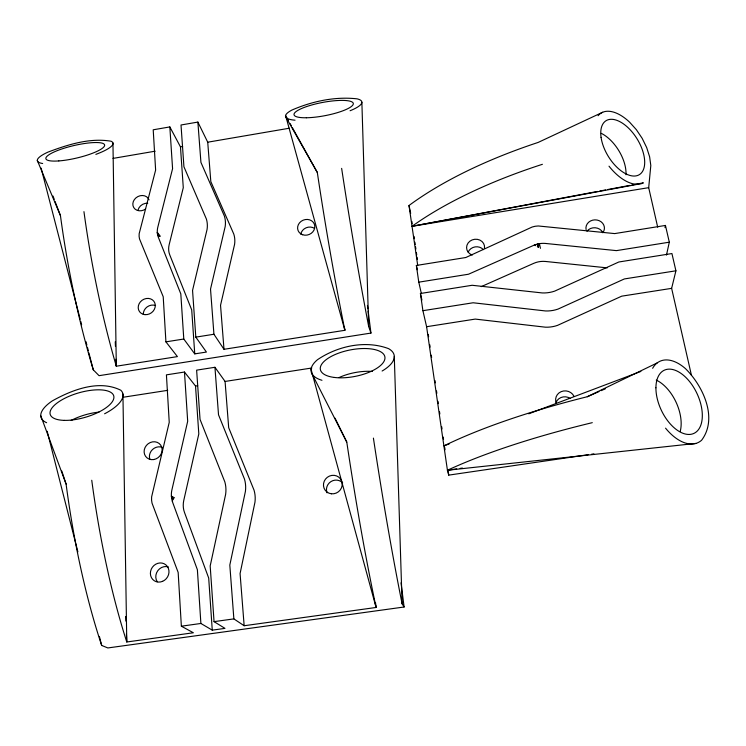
<?xml version="1.0" encoding="UTF-8"?>
<svg xmlns="http://www.w3.org/2000/svg" width="746" height="746" viewBox="0 0 746 746"><rect width="100%" height="100%" fill="white"/><g stroke="black" fill="none" stroke-linecap="round" stroke-linejoin="round"><path stroke-width="1.12" d="M657.702 227.204L648.694 187.666L650.81 165.519L649.626 156.809L646.67 147.54L642.147 138.299L636.347 129.673L629.643 122.223A40.788 21.681 58.3 0 0 598.115 115.733M174.545 497.89L171.394 496.099L171.617 498.16C174.778 499.923 173.249 499.801 171.394 496.099A23.135 21.308 -46.1 0 1 171.916 489.833L187.684 421.276L184.476 372.04L166.423 374.856L169.239 422.339L151.624 496.883L151.559 500.044L152.025 503.121L178.163 572.443L181.362 626.192L193.363 632.767L126.773 641.989A278.873 68.846 82.4 0 1 91.749 480.265M540.44 248.343L539.405 243.672L538.388 247.15L537.661 246.208L537.381 246.609L538.388 247.15L538.379 243.858L539.405 243.672A22.305 20.151 -2.2 0 1 545.652 243.466L616.438 250.628L669.311 242.189L665.451 225.441L614.704 233.591L538.258 225.973L535.134 226.271L532.112 227.036L465.793 257.519L416.361 265.464L418.776 282.165L421.303 293.337M344.596 327.998L344.866 330.301L223.996 349.296L220.536 305.291L234.598 244.278A28.189 24.73 -27.9 0 0 233.806 234.123L210.82 181.576L207.724 142.197L197.876 122.083L181.017 124.992L183.926 166.74L206.418 219.1A29.038 25.224 -28.7 0 1 207.052 229.516L192.552 290.38L195.806 337.127L206.418 352.056L194.753 353.884L183.786 339.029L180.812 293.896L158.133 236.743A20.972 18.221 -28.8 0 1 157.509 234.225L157.313 232.491A20.972 18.221 -28.8 0 1 157.816 227.166L172.578 168.671L169.836 126.923L153.21 129.795L155.625 170.06L139.166 233.684L139.101 236.361L139.521 238.944L163.215 296.74L165.92 341.855L177.417 356.607L116.311 366.211A259.533 59.363 79.9 0 1 83.953 211.64M157.509 234.225L159.467 236.557L157.313 232.491L160.325 236.296M664.994 227.642L665.451 225.441M666.467 255.095L669.311 242.189M691.439 375.285L671.633 288.357L675.913 270.807L671.932 253.556L618.844 261.986L554.67 291.126A30.903 27.938 -2.1 0 1 542.23 292.936L472.134 285.28L420.418 293.495L422.907 310.69L426.6 326.711L447.432 470.25L448.728 475.127L588.128 454.706M538.025 246.674L537.521 246.404M538.37 245.136L539.405 243.672M375.536 602.843L376.087 607.468L244.156 625.735L240.081 573.59L254.973 502.142A30.968 28.814 -46 0 0 254.041 490.159L228.686 427.682L225.078 381.448L214.941 367.284L196.627 370.147L200.04 419.392L224.872 481.981A32.031 29.504 -46 0 1 225.637 494.328L210.185 565.953L214.046 621.642L224.984 628.384L212.265 630.146L200.888 623.47L197.382 569.711L172.317 501.443L172.69 500.743M449.344 443.842L443.898 445.894A300.61 72.493 -10.2 0 1 587.279 396.732L657.198 362.92M602.637 112.273L538.174 142.421A279.657 110.697 -12.5 0 0 409.004 205.504L417.704 265.399M481.245 286.632L533.688 263.357A21.606 19.638 -1.6 0 1 545.513 261.464L607.225 267.87M587.279 396.732L598.973 391.594M601.099 390.662L605.36 388.797M418.776 282.165L468.497 274.23L534.397 245.033A22.305 20.151 -2.2 0 1 537.362 244.091L538.379 243.858M528.774 413.806L640.861 371.433M157.331 233.684L158.6 235.512M597.555 191.442L412.025 226.308A281.466 107.629 -12.3 0 1 542.398 164.306M599.849 191.013L605.575 189.941M607.859 189.512L629.624 185.418M631.909 184.989L643.36 182.835A40.788 21.681 58.3 0 1 609.006 166.181M637.681 184.29L412.025 226.308L648.694 187.666M113.01 158.404L155.187 151.186M169.836 126.923L180.467 146.859L182.639 146.486M207.724 142.197L289.299 128.228M165.92 341.855L183.786 339.029M195.806 337.127L213.934 334.255L223.996 349.296M422.907 310.69L473.113 302.773L545.559 310.961A31.09 28.255 -1.2 0 0 558.055 309.077L624.365 278.939L675.913 270.807M368.179 311.157L370.958 333.08L99.05 375.676L93.278 369.829L88.905 352.933M426.6 326.711L475.239 319.092L545.419 327.186A30.11 27.509 -0.7 0 0 557.523 325.377L621.726 296.162L671.633 288.357M123.146 397.245L167.729 390.335M184.476 372.04L195.527 386.027L197.671 385.691M225.078 381.448L311.819 368.002M592.287 422.665A302.745 68.296 -10 0 0 447.432 470.25L456.655 468.898M460.114 468.385L462.417 468.05M591.587 454.202L593.891 453.866M181.362 626.192L200.888 623.47M214.046 621.642L233.862 618.891L244.156 625.735M401.04 582.794L404.099 607.002L107.853 647.948L101.689 645.458L99.395 636.441M447.432 470.25L695.813 443.441M536.327 244.585L538.351 244.399M534.397 245.033L535.386 245.658M171.589 497.312L172.755 498.654M373.41 438.107A283.191 18.902 81.4 0 0 402.113 603.859L404.099 607.002M286.203 117.663L317.311 172.457A262.918 20.207 80.7 0 0 344.866 330.301L285.587 115.481L288.422 120.563M290.119 123.612L291.248 125.654M292.385 127.687L317.311 172.457M171.394 496.099L172.326 497.899M311.94 373.737L346.778 442.089A282.781 23.676 81.5 0 0 376.087 607.468L311.063 369.298M335.047 418.17L346.778 442.089M37.3 160.446L60.445 215.594A259.198 63.251 79.8 0 0 93.278 369.829M157.313 232.491L158.189 234.617M52.994 196.03L54.234 199.285M55.064 201.457L60.445 215.594M40.741 415.662L66.096 484.107A278.482 73.332 82.5 0 0 101.689 645.458M341.64 168.372A263.273 16.076 80.8 0 0 368.692 326.552L370.958 333.08M537.362 244.091L537.931 245.798M61.787 471.006L66.096 484.107M41.123 168.13L80.167 319.129M80.745 321.377L81.622 324.762M85.995 341.659L86.862 345.044M87.45 347.3L88.317 350.676M47.184 431.263L77.882 551.891M420.418 293.495L421.919 300.079M416.361 265.464L417.322 269.754M409.004 205.504L410.682 213.347M411.857 221.422L412.193 223.725M414.039 236.407L414.375 238.72M414.879 242.18L415.214 244.483M415.55 246.786L415.886 249.099M416.389 252.558L416.716 254.862M417.051 257.165L417.387 259.477M428.288 334.432L428.624 336.744M429.789 344.811L430.125 347.123M431.3 355.199L431.636 357.502M434.993 380.563L435.319 382.875M436.494 390.941L436.83 393.254M438.005 401.32L438.34 403.633M439.515 411.699L439.851 414.011M441.688 426.693L442.024 428.997M443.199 437.072L443.534 439.375M444.709 447.451L445.045 449.763M448.225 471.668L448.728 475.127M367.442 305.394L367.881 308.853M197.876 122.083L200.926 162.367L224.406 216.116A29.047 25.308 -27.7 0 1 225.189 226.523L210.521 289.103L213.934 334.255M214.941 367.284L218.522 414.804L244.483 479.072A32.003 29.644 -45.1 0 1 245.415 491.409L229.815 565.076L233.862 618.891M180.467 146.859L183.283 187.675L169.137 244.781A20.356 17.801 -29 0 0 169.771 254.918L191.713 309.907L194.753 353.884M195.527 386.027L198.809 433.93L183.749 500.519A22.389 20.711 -47 0 0 184.495 512.474L208.694 578.047L212.265 630.146M115.248 341.808L115.453 346.461M116.003 359.236L116.311 366.211L112.954 142.952M125.682 616.457L125.878 621.101M126.428 633.867L126.773 641.989L122.931 393.991M394.289 356.411L402.113 603.859M361.875 102.351L368.692 326.552M382.12 371.023A42.308 17.317 -11.2 0 0 388.535 348.624C365.307 339.906 337.705 346.041 317.554 359.656A42.308 17.317 -11.2 0 0 321.964 380.292M104.599 413.778A42.606 16.291 -16.3 0 0 120.805 390.242C98.938 379.35 72.203 389.794 52.304 400.891A42.606 16.291 -16.3 0 0 46.625 422.712M149.825 459.2A9.297 8.43 -43.6 0 1 152.501 449.54A9.297 8.43 -43.6 0 1 162.302 447.413M157.266 581.777A9.717 8.905 -55 0 1 157.854 570.615A9.717 8.905 -55 0 1 168.344 566.941M338.973 377.597A32.6 13.904 -11.2 0 1 372.394 371.443M327.056 492.845A9.4 9.008 -37.4 0 1 342.647 482.904M71.187 420.427A32.833 13.083 -16.6 0 1 98.966 412.118M172.307 501.172A23.135 21.308 -46.1 0 1 171.617 498.16M95.861 154.375A38.839 8.234 -13.2 0 0 111.061 141.227C89.744 137.6 67.849 144.649 48.024 152.091A38.839 8.234 -13.2 0 0 42.662 163.505M350.079 110.744A38.848 8.654 -10.8 0 0 357.045 98.836C334.954 96.374 312.173 101.269 291.9 110.063A38.848 8.654 -10.8 0 0 295.034 120.19M300.778 234.179A8.626 7.674 -21.3 0 1 314.542 228.416M143.325 314.439A8.747 7.721 -33.9 0 1 155.578 305.552M145.638 208.992A8.588 7.348 -29.4 0 1 133.786 207.621A8.588 7.348 -29.4 0 1 137.889 196.571A8.588 7.348 -29.4 0 1 149.032 199.853M138.019 210.167A8.486 7.283 -29.5 0 1 147.755 203.22M586.076 229.535A9.25 8.225 0.6 0 1 597.126 220.051A9.25 8.225 0.6 0 1 602.805 232.761M586.962 231.213A9.129 8.131 0.8 0 1 602.712 232.379M472.265 255.039A9.017 8.131 -8.1 0 1 466.949 245.275A9.017 8.131 -8.1 0 1 477.365 239.335A9.017 8.131 -8.1 0 1 484.518 248.045M468.171 252.073A8.896 8.047 -8 0 1 483.371 249.63M656.266 380.096A34.353 19.825 65 0 1 680.24 431.291M556.003 402.495A9.502 8.924 7.4 0 1 570.336 398.476M556.497 403.567A9.633 9.036 6.9 0 1 561.178 391.65A9.633 9.036 6.9 0 1 573.944 396.201M601.295 133.347A31.248 16.99 58.3 0 1 625.987 174.732M665.553 428.157A44.909 25.364 64.8 0 0 701.632 440.205C718.286 418.058 702.816 385.654 685.415 368.589A44.909 25.364 64.8 0 0 652.629 368.3M162.609 581.33A9.847 9.008 -54.6 0 0 165.873 564.862A9.847 9.008 -54.6 0 0 150.58 571.371A9.847 9.008 -54.6 0 0 162.609 581.33M64.333 420.371A33.094 12.654 -16.3 0 0 113.858 398.019A33.094 12.654 -16.3 0 0 67.662 396.909A33.094 12.654 -16.3 0 0 64.333 420.371M153.629 459.564A9.428 8.532 -43.3 0 0 160.67 445.082A9.428 8.532 -43.3 0 0 145.078 447.479A9.428 8.532 -43.3 0 0 153.629 459.564M334.376 377.448A32.861 13.447 -11.2 0 0 384.871 358.957A32.861 13.447 -11.2 0 0 338.6 353.156A32.861 13.447 -11.2 0 0 334.376 377.448M331.42 493.787A9.53 9.12 -36.9 0 0 341.584 480.853A9.53 9.12 -36.9 0 0 325.517 479.081A9.53 9.12 -36.9 0 0 331.42 493.787M306.364 117.765A30.176 6.723 -10.8 0 0 353.184 104.393A30.176 6.723 -10.8 0 0 311.436 105.065A30.176 6.723 -10.8 0 0 306.364 117.765M302.671 234.757A8.738 7.758 -21.3 0 0 314.775 225.889A8.738 7.758 -21.3 0 0 301.16 221.31A8.738 7.758 -21.3 0 0 302.671 234.757M58.841 160.922A30.176 6.397 -13.2 0 0 104.571 145.712A30.176 6.397 -13.2 0 0 62.254 148.827A30.176 6.397 -13.2 0 0 58.841 160.922M144.976 314.644A8.859 7.796 -33.8 0 0 154.87 303.109A8.859 7.796 -33.8 0 0 140.388 301.85A8.859 7.796 -33.8 0 0 144.976 314.644M601.08 137.413A31.686 16.841 58.3 0 0 636.814 175.72A31.686 16.841 58.3 0 0 630.267 129.888A31.686 16.841 58.3 0 0 601.08 137.413M655.92 387.808A34.885 19.694 64.8 0 0 690.544 434.358A34.885 19.694 64.8 0 0 690.861 383.22A34.885 19.694 64.8 0 0 655.92 387.808"/></g></svg>
